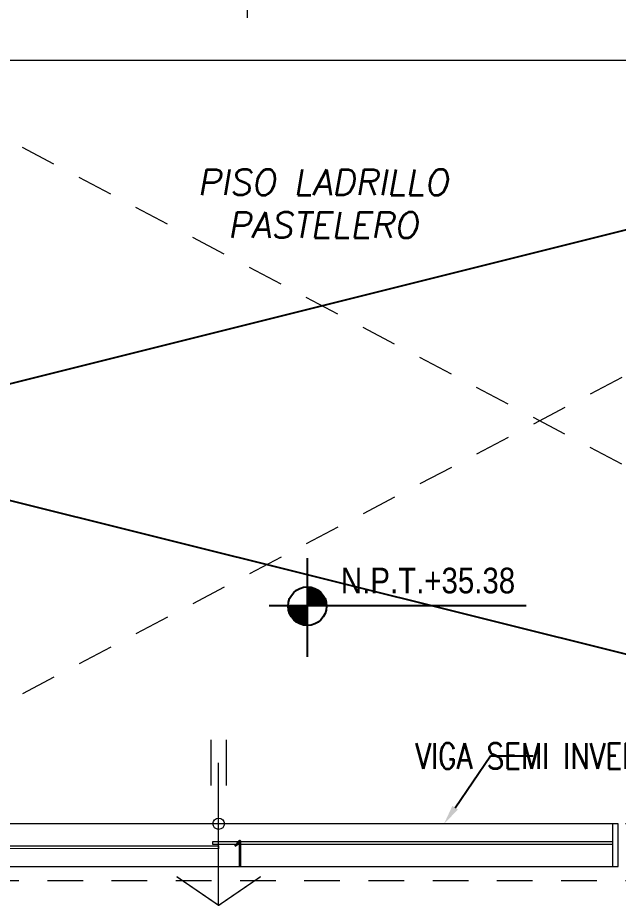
# Model space of a CAD drawing. Header units: millimetres. Extents: x -3 to 53, y -110 to 39.
# Drawn here: x 34.146 to 36.25, y -44.772 to -41.657 of the extents above; entities that cross this region are included whole.
import ezdxf
from ezdxf import colors
from ezdxf.entities.mleader import LeaderData, LeaderLine
from ezdxf.enums import TextEntityAlignment as Align
from ezdxf.math import Vec2, Vec3

# ---------------------------------------------------------------- set-up
doc = ezdxf.new("R2010")
doc.units = ezdxf.units.MM
doc.linetypes.add('HIDDEN2', pattern=[0.1875, 0.125, -0.0625])
for name, color, linetype in [('A-EST PLACAS', 8, 'Continuous'), ('A-EST VIGAS', 8, 'HIDDEN2'), ('A-LINEAS', 8, 'Continuous'), ('A-MURO BAJO', 8, 'Continuous'), ('A-NIVELES-NPT', 8, 'Continuous'), ('A-PROYECCIONES', 8, 'HIDDEN2'), ('A-TEXTO-ACABADO PISO', 8, 'Continuous'), ('A-TEXTO-INDICACIONES', 8, 'Continuous'), ('DLP_MOBILIARIO', 8, 'Continuous'), ('DLP_MOBILIARIO FIJO', 8, 'Continuous'), ('DLP_TEXTO AMBIENTE', 8, 'Continuous')]:
    doc.layers.add(name, color=color, linetype=linetype)
doc.styles.add('R80', font='ARIALN.TTF', dxfattribs={"height": 2.03})
doc.styles.add('ROMANS', font='ROMANS.shx', dxfattribs={"oblique": 10})
doc.styles.add('TXT_COTAS', font='romans.shx', dxfattribs={"width": 0.8})

# ---------------------------------------------------------------- blocks, each defined once
blk = doc.blocks.new('EST.P11')
at = {"layer": 'A-EST VIGAS', "color": 8, "lineweight": 0}
for p, q in [((39.55, 7.75), (33.45, 7.75)), ((39.55, 7.55), (33.45, 7.55))]:
    blk.add_line(p, q, dxfattribs=at)
blk = doc.blocks.new('IISS P11')
at = {"color": 8}
for p, q in [((31.95, -1.9625), (37.3, -0.6251)), ((37.3001, -3.3), (31.95, -1.9625))]:
    blk.add_line(p, q, dxfattribs=at)
blk = doc.blocks.new('TEXTO AMBIENTES P11')
at = {"layer": 'A-TEXTO-ACABADO PISO', "color": 8, "lineweight": 0, "insert": (33.8657, -1.0066, 0), "char_height": 0.09, "attachment_point": 2, "style": 'ROMANS'}
blk.add_mtext_dynamic_manual_height_columns('PISO LADRILLO PASTELERO', width=1.20225, gutter_width=12.5, heights=[0], dxfattribs=at)
blk = doc.blocks.new('Duplex-1204')
at = {"layer": 'A-LINEAS', "color": 8, "lineweight": 0, "const_width": 0.005, "elevation": 0}
for points in [[(7.8228, -2.6915), (7.8228, -2.5308)], [(7.8771, -2.6915), (7.8771, -2.5308)], [(7.9974, -3.0103), (7.85, -3.1112), (7.7026, -3.0103)]]:
    blk.add_lwpolyline(points, dxfattribs=at)
at = {"layer": 'A-LINEAS', "color": 8, "linetype": 'Continuous', "lineweight": 0, "elevation": 0}
blk.add_lwpolyline([(7.85, -3.1112), (7.85, -2.6112)], dxfattribs=at)
at = {"layer": 'A-LINEAS', "color": 8, "linetype": 'Continuous', "lineweight": 0}
blk.add_circle((7.85, -2.825, 0), 0.02, dxfattribs=at)
blk.add_circle((7.85, -2.825, 0), 0.02, dxfattribs=at)
at = {"layer": 'A-MURO BAJO', "color": 8, "lineweight": 0}
for p, q in [((11.65, -0.15), (0.15, -0.15)), ((9.23, -2.825, 0), (6.47, -2.8249, 0)), ((6.47, -2.9749, 0), (9.23, -2.975, 0))]:
    blk.add_line(p, q, dxfattribs=at)
at = {"layer": 'A-PROYECCIONES', "color": 8, "lineweight": 0}
for p, q in [((11.65, 0), (6.3, -2.8249)), ((11.65, -2.8249), (6.3, 0))]:
    blk.add_line(p, q, dxfattribs=at)
at = {"layer": 'DLP_MOBILIARIO FIJO', "color": 8, "lineweight": 0, "elevation": 0}
for points in [[(9.23, -2.975), (9.25, -2.975), (9.25, -2.825), (9.23, -2.825)], [(7.83, -2.8875), (9.23, -2.8875), (9.23, -2.8975), (7.83, -2.8975)], [(7.85, -2.9125), (6.47, -2.9124), (6.47, -2.9024), (7.85, -2.9025)]]:
    blk.add_lwpolyline(points, close=True, dxfattribs=at)
blk = doc.blocks.new('SIM NIVEL PLANTA')
at = {"linetype": 'Continuous'}
h = blk.add_hatch(dxfattribs=at)
h.set_pattern_fill('_USER', color=8, scale=0.089997, angle=45, style=0, pattern_type=0)
h.set_pattern_definition([(45, (31854.49523, 23864.84028), (-0.06363728001, 0.06363728001), [])])
h.paths.add_polyline_path([(-17.329, 0), (-15.979, 0, 0.409209), (-17.329, 1.327)])
h.paths.add_polyline_path([(-18.679, 0, 0.004279), (-18.679, -0.023, 0.414214), (-17.329, -1.373), (-17.329, 0)])
at = {"color": 8}
for p, q in [((-17.329, -3.577), (-17.329, 3.344)), ((-2, 0), (-20, 0))]:
    blk.add_line(p, q, dxfattribs=at)
at = {"color": 8, "linetype": 'Continuous'}
blk.add_circle((-17.329, -0.023), 1.35, dxfattribs=at)
at = {"color": 8, "style": 'R80'}
blk.add_attdef('N.P.T.+0.00', text='', height=1.8, dxfattribs=at).set_placement((-8.871, 1.774), align=Align.MIDDLE_CENTER)
blk = doc.blocks.new('TEXTO NOTAS P11')
at = {"layer": 'A-TEXTO-INDICACIONES', "style": 'ROMANS', "width": 0.9}
blk.add_text('1', height=0.09, dxfattribs=at).set_placement((33.5363, -3.4505, 0))
at = {"layer": 'A-TEXTO-INDICACIONES'}
ml = blk.add_multileader_mtext('Standard', dxfattribs=at)
ml.set_content('\\pxsm1,t16;VIGA SEMI INVERTIDA', color=256, style='TXT_COTAS')
ml.set_leader_properties(color=7)
ml.build(insert=Vec2(0, 0))
ml.multileader.update_dxf_attribs({"dogleg_length": 0.05, "arrow_head_size": 0.07})
ctx = ml.context
ctx.base_point, ctx.char_height, ctx.arrow_head_size, ctx.landing_gap_size, ctx.plane_origin, ctx.plane_x_axis, ctx.plane_y_axis = Vec3(34.6017, -3.0625), 0.09, 0.07, 0.05, Vec3(36.0925, -3.1906), Vec3(1, 0.000005), Vec3(-0.000005, 1)
ctx.text_align_type = 2
notes = []
notes.append((ctx, [(1, (1, 1, 0), (34.452, -3.0625), (1, 0.000005), 0.1497, [(0, [(34.289, -3.3017)], 0, [])])]))
ctx.mtext.insert, ctx.mtext.text_direction, ctx.mtext.rotation, ctx.mtext.width, ctx.mtext.defined_height, ctx.mtext.alignment, ctx.mtext.flow_direction = Vec3(35.1728, -3.0175), Vec3(1, 0.000005), 0.000005, 1.039488, 0.8046, 3, 5
for ctx, leaders in notes:
    for number, flags, end, landing, length, lines in leaders:
        leader = LeaderData()
        leader.index, (leader.has_last_leader_line, leader.has_dogleg_vector, leader.attachment_direction) = number, flags
        leader.last_leader_point, leader.dogleg_vector, leader.dogleg_length = Vec3(end), Vec3(landing), length
        for number, points, colour, breaks in lines:
            line = LeaderLine()
            line.index, line.vertices, line.color, line.breaks = number, Vec3.list(points), colors.encode_raw_color(colour), breaks
            leader.lines.append(line)
        ctx.leaders.append(leader)
blk = doc.blocks.new('arq.')
at = {"color": 8}
blk.add_blockref('IISS P11', (102.5627, -39.2888), dxfattribs=at)
at = {"layer": 'A-EST PLACAS', "color": 8}
blk.add_blockref('EST.P11', (101.2127, -50.3388), dxfattribs=at)
at = {"layer": 'DLP_TEXTO AMBIENTE', "color": 8}
blk.add_blockref('TEXTO AMBIENTES P11', (102.5627, -39.2888), dxfattribs=at)
at = {"layer": 'DLP_MOBILIARIO', "color": 8}
blk.add_blockref('Duplex-1204', (128.2127, -39.7638), dxfattribs=at)
at = {"layer": 'A-LINEAS', "color": 8, "lineweight": 0}
blk.add_lwpolyline([(149.9127, -42.0888), (149.9127, -39.2889), (136.1627, -39.2888), (136.1627, -39.7638)], dxfattribs=at)
at = {"layer": 'A-NIVELES-NPT', "color": 8, "lineweight": 0}
ref = blk.add_blockref('SIM NIVEL PLANTA', (137.2399, -41.825, 0), dxfattribs=dict(at, xscale=0.05, yscale=0.05, zscale=0.05))
ref.add_attrib('N.P.T.+0.00', 'N.P.T.+35.38', dxfattribs={"layer": '0', "height": 0.09, "style": 'R80'}).set_placement((136.7964, -41.7364, 0), align=Align.MIDDLE_CENTER)
at = {"layer": 'A-TEXTO-INDICACIONES', "color": 8}
blk.add_blockref('TEXTO NOTAS P11', (102.5627, -39.2888), dxfattribs=at)

msp = doc.modelspace()

# ---------------------------------------------------------------- block references
at = {"color": 7}
msp.add_blockref('arq.', (-101.2125, -1.8936), dxfattribs=at)

doc.saveas('drawing.dxf')
